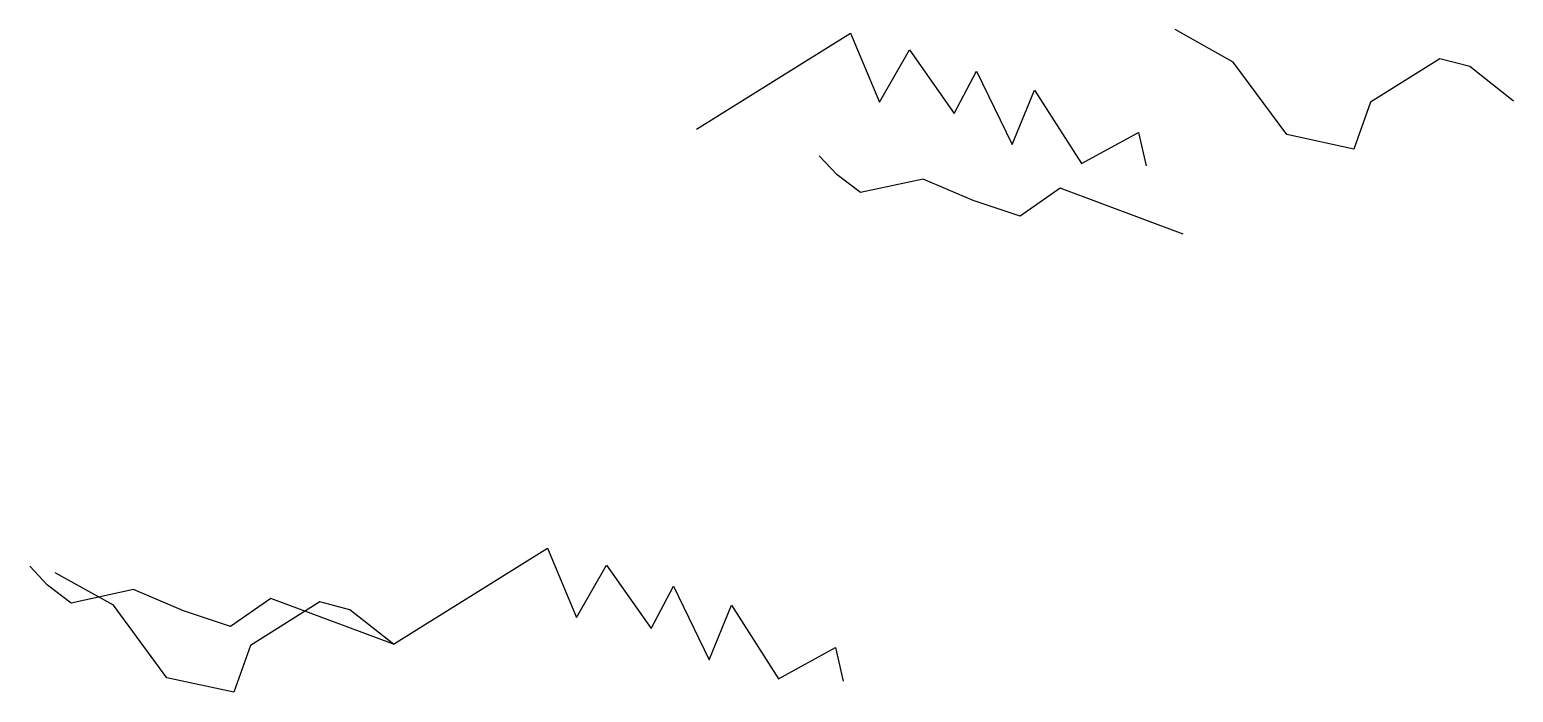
# Model space of a CAD drawing. Extents: x -4.2 to 13, y -0.6 to 7.1.
import ezdxf

# ---------------------------------------------------------------- set-up
doc = ezdxf.new("R2010")
doc.units = 0
doc.header["$MEASUREMENT"] = 0
doc.layers.get('0').update_dxf_attribs({"linetype": 'CONTINUOUS'})

msp = doc.modelspace()

# ---------------------------------------------------------------- linework, layer by layer
for points in [[(3.513, 5.968), (5.299, 7.08), (5.635, 6.278), (5.984, 6.886), (6.502, 6.149), (6.761, 6.64), (7.175, 5.787), (7.434, 6.42), (7.977, 5.567), (8.637, 5.929), (8.728, 5.541)], [(12.985, 6.291), (12.48, 6.692), (12.131, 6.782), (11.328, 6.278), (11.134, 5.735), (10.358, 5.903), (9.737, 6.744), (9.064, 7.119)], [(9.155, 4.752), (7.731, 5.282), (7.265, 4.959), (6.722, 5.14), (6.14, 5.386), (5.415, 5.231), (5.143, 5.437), (4.936, 5.657)], [(0, 0), (1.786, 1.112), (2.122, 0.31), (2.471, 0.918), (2.989, 0.181), (3.248, 0.672), (3.662, -0.181), (3.921, 0.453), (4.464, -0.401), (5.124, -0.039), (5.215, -0.427)], [(0, 0), (-1.423, 0.53), (-1.889, 0.207), (-2.433, 0.388), (-3.015, 0.634), (-3.739, 0.478), (-4.011, 0.685), (-4.218, 0.905)], [(0, 0), (-0.505, 0.401), (-0.854, 0.491), (-1.656, -0.013), (-1.85, -0.556), (-2.627, -0.388), (-3.248, 0.453), (-3.921, 0.828)]]:
    msp.add_lwpolyline(points)

doc.saveas('drawing.dxf')
